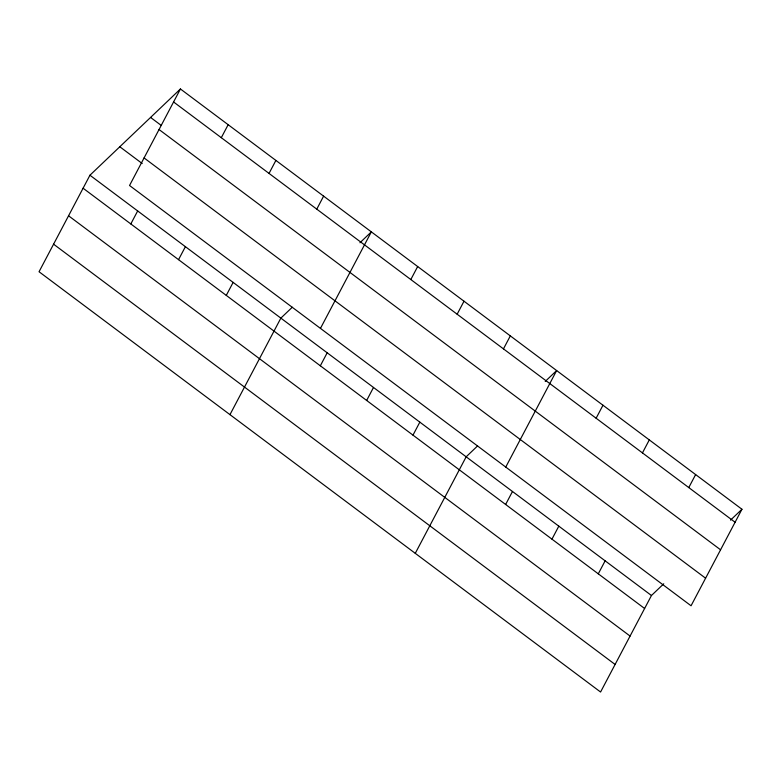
<?xml version="1.0" encoding="UTF-8"?>
<svg xmlns="http://www.w3.org/2000/svg" width="781" height="781" viewBox="0 0 781 781"><rect width="100%" height="100%" fill="white"/><g stroke="black" fill="none" stroke-linecap="round" stroke-linejoin="round"><path stroke-width="1.17" d="M180.431 88.975L129.539 185.497L691.058 605.773L741.95 509.251L180.431 88.975L89.942 175.227L39.05 271.749L600.569 692.025L651.461 595.503L663.752 583.788M130.817 223.942L137.671 210.948M221.306 137.69L228.159 124.696M178.546 259.663L185.4 246.679M269.045 173.411L275.888 160.417M226.275 295.394L233.129 282.4M316.774 209.132L323.617 196.138M229.965 414.643L280.857 318.121L292.279 307.236M320.454 328.391L371.346 231.869L359.934 242.754M320.337 365.791L327.18 352.797M410.826 279.53L417.669 266.536M366.66 400.458L373.503 387.464M457.149 314.206L464.002 301.212M412.983 435.134L419.836 422.14M503.472 348.873L510.325 335.889M415.267 553.338L466.159 456.817L477.572 445.931M505.756 467.077L556.648 370.555L545.236 381.44M505.629 504.477L512.482 491.483M596.128 418.225L602.971 405.232M551.962 539.154L558.805 526.16M642.451 452.892L649.304 439.908M598.285 573.82L605.138 560.826M688.774 487.569L695.627 474.575M730.528 520.136L741.95 509.251M173.577 101.969L735.097 522.245M150.567 117.433L161.286 125.458M159.051 129.529L720.57 549.804M144.075 157.928L705.594 578.204M119.805 146.76L142.21 163.532M89.942 175.227L651.461 595.503M83.089 188.221L644.608 608.497M68.562 215.79L630.072 636.066M53.586 244.189L615.106 664.465"/></g></svg>
